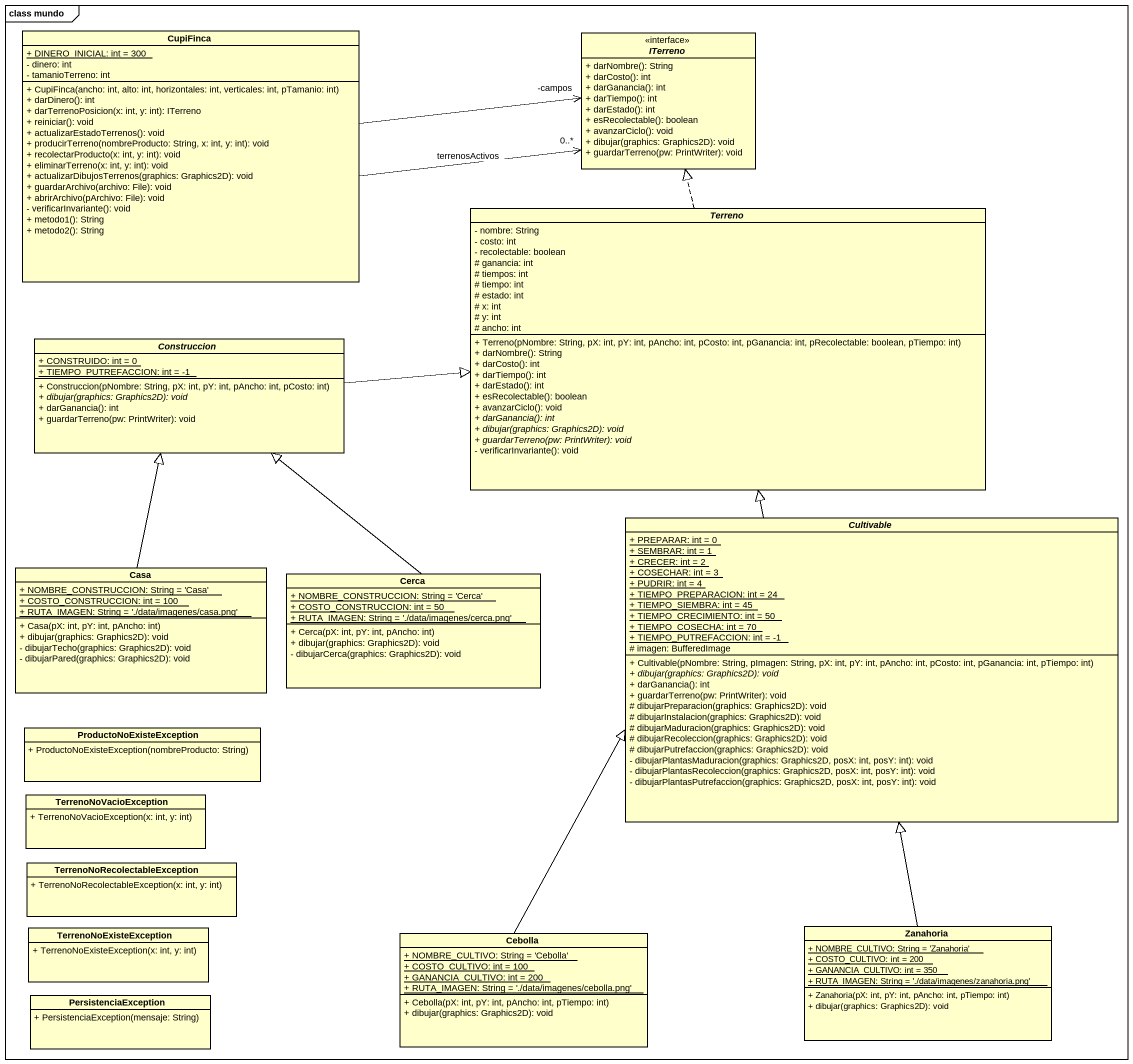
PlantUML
@startuml
mainframe class mundo
hide circle
hide empty members
skinparam classAttributeIconSize 0
class CupiFinca {
  {static} + DINERO_INICIAL: int = 300
  - dinero: int
  - tamanioTerreno: int
  + CupiFinca(ancho: int, alto: int, horizontales: int, verticales: int, pTamanio: int)
  + darDinero(): int
  + darTerrenoPosicion(x: int, y: int): ITerreno
  + reiniciar(): void
  + actualizarEstadoTerrenos(): void
  + producirTerreno(nombreProducto: String, x: int, y: int): void
  + recolectarProducto(x: int, y: int): void
  + eliminarTerreno(x: int, y: int): void
  + actualizarDibujosTerrenos(graphics: Graphics2D): void
  + guardarArchivo(archivo: File): void
  + abrirArchivo(pArchivo: File): void
  - verificarInvariante(): void
  + metodo1(): String
  + metodo2(): String
}
interface ITerreno <<interface>> {
  + darNombre(): String
  + darCosto(): int
  + darGanancia(): int
  + darTiempo(): int
  + darEstado(): int
  + esRecolectable(): boolean
  + avanzarCiclo(): void
  + dibujar(graphics: Graphics2D): void
  + guardarTerreno(pw: PrintWriter): void
}
abstract class Terreno {
  - nombre: String
  - costo: int
  - recolectable: boolean
  # ganancia: int
  # tiempos: int
  # tiempo: int
  # estado: int
  # x: int
  # y: int
  # ancho: int
  + Terreno(pNombre: String, pX: int, pY: int, pAncho: int, pCosto: int, pGanancia: int, pRecolectable: boolean, pTiempo: int)
  + darNombre(): String
  + darCosto(): int
  + darTiempo(): int
  + darEstado(): int
  + esRecolectable(): boolean
  + avanzarCiclo(): void
  {abstract} + darGanancia(): int
  {abstract} + dibujar(graphics: Graphics2D): void
  {abstract} + guardarTerreno(pw: PrintWriter): void
  - verificarInvariante(): void
}
abstract class Construccion {
  {static} + CONSTRUIDO: int = 0
  {static} + TIEMPO_PUTREFACCION: int = -1
  + Construccion(pNombre: String, pX: int, pY: int, pAncho: int, pCosto: int)
  {abstract} + dibujar(graphics: Graphics2D): void
  + darGanancia(): int
  + guardarTerreno(pw: PrintWriter): void
}
abstract class Cultivable {
  {static} + PREPARAR: int = 0
  {static} + SEMBRAR: int = 1
  {static} + CRECER: int = 2
  {static} + COSECHAR: int = 3
  {static} + PUDRIR: int = 4
  {static} + TIEMPO_PREPARACION: int = 24
  {static} + TIEMPO_SIEMBRA: int = 45
  {static} + TIEMPO_CRECIMIENTO: int = 50
  {static} + TIEMPO_COSECHA: int = 70
  {static} + TIEMPO_PUTREFACCION: int = -1
  # imagen: BufferedImage
  + Cultivable(pNombre: String, pImagen: String, pX: int, pY: int, pAncho: int, pCosto: int, pGanancia: int, pTiempo: int)
  {abstract} + dibujar(graphics: Graphics2D): void
  + darGanancia(): int
  + guardarTerreno(pw: PrintWriter): void
  # dibujarPreparacion(graphics: Graphics2D): void
  # dibujarInstalacion(graphics: Graphics2D): void
  # dibujarMaduracion(graphics: Graphics2D): void
  # dibujarRecoleccion(graphics: Graphics2D): void
  # dibujarPutrefaccion(graphics: Graphics2D): void
  - dibujarPlantasMaduracion(graphics: Graphics2D, posX: int, posY: int): void
  - dibujarPlantasRecoleccion(graphics: Graphics2D, posX: int, posY: int): void
  - dibujarPlantasPutrefaccion(graphics: Graphics2D, posX: int, posY: int): void
}
class Casa {
  {static} + NOMBRE_CONSTRUCCION: String = 'Casa'
  {static} + COSTO_CONSTRUCCION: int = 100
  {static} + RUTA_IMAGEN: String = './data/imagenes/casa.png'
  + Casa(pX: int, pY: int, pAncho: int)
  + dibujar(graphics: Graphics2D): void
  - dibujarTecho(graphics: Graphics2D): void
  - dibujarPared(graphics: Graphics2D): void
}
class Cerca {
  {static} + NOMBRE_CONSTRUCCION: String = 'Cerca'
  {static} + COSTO_CONSTRUCCION: int = 50
  {static} + RUTA_IMAGEN: String = './data/imagenes/cerca.png'
  + Cerca(pX: int, pY: int, pAncho: int)
  + dibujar(graphics: Graphics2D): void
  - dibujarCerca(graphics: Graphics2D): void
}
class ProductoNoExisteException {
  + ProductoNoExisteException(nombreProducto: String)
}
class TerrenoNoVacioException {
  + TerrenoNoVacioException(x: int, y: int)
}
class "TerrenoNoRecolectableException" as TerrenoNoRecolectableExcepti {
  + TerrenoNoRecolectableException(x: int, y: int)
}
class TerrenoNoExisteException {
  + TerrenoNoExisteException(x: int, y: int)
}
class Cebolla {
  {static} + NOMBRE_CULTIVO: String = 'Cebolla'
  {static} + COSTO_CULTIVO: int = 100
  {static} + GANANCIA_CULTIVO: int = 200
  {static} + RUTA_IMAGEN: String = './data/imagenes/cebolla.png'
  + Cebolla(pX: int, pY: int, pAncho: int, pTiempo: int)
  + dibujar(graphics: Graphics2D): void
}
class Zanahoria {
  {static} + NOMBRE_CULTIVO: String = 'Zanahoria'
  {static} + COSTO_CULTIVO: int = 200
  {static} + GANANCIA_CULTIVO: int = 350
  {static} + RUTA_IMAGEN: String = './data/imagenes/zanahoria.png'
  + Zanahoria(pX: int, pY: int, pAncho: int, pTiempo: int)
  + dibujar(graphics: Graphics2D): void
}
class PersistenciaException {
  + PersistenciaException(mensaje: String)
}
CupiFinca -right-> "-campos" ITerreno
CupiFinca -right-> "0..*" ITerreno : terrenosActivos
Terreno .up.|> ITerreno
Construccion -right-|> Terreno
Cultivable -up-|> Terreno
Casa -up-|> Construccion
Cerca -up-|> Construccion
Cebolla -up-|> Cultivable
Zanahoria -up-|> Cultivable
@enduml
